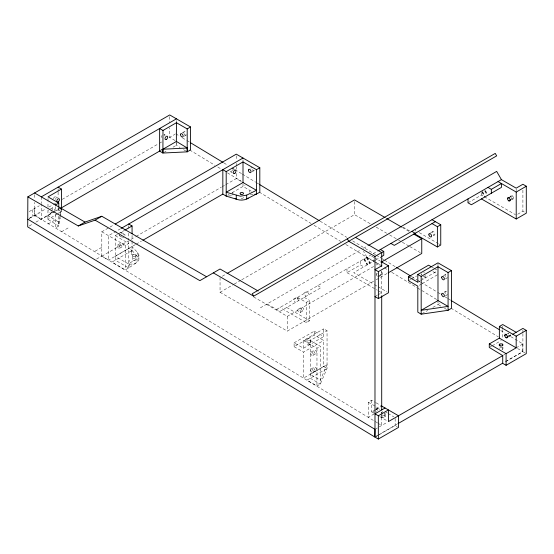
<?xml version="1.0" encoding="UTF-8"?>
<svg xmlns="http://www.w3.org/2000/svg" width="554" height="554" viewBox="0 0 554 554"><rect width="100%" height="100%" fill="white"/><g stroke="black" fill="none" stroke-linecap="round" stroke-linejoin="round"><path stroke-width="0.42" stroke-dasharray="2.77 2.08" d="M47.963 210.229L47.928 219.426L58.772 225.99L60.303 217.563M47.976 206.884L47.997 201.871M48.004 201.033L48.018 198.526M60.455 216.718L61.376 209.987M176.352 143.611L176.345 145.28L179.96 147.475M55.414 214.343L55.414 227.936L58.772 225.99L58.856 222.161L60.081 215.416M58.385 213.387L61.369 211.663L61.404 210.125M176.428 141.45L176.345 145.28L172.606 147.44M505.553 361.533L522.734 351.617L522.9 343.951L508.094 334.99M138.895 254.798C138.777 259.964 131.561 260.83 128.708 264.071L115.26 256.308L132.067 246.599C134.795 250.36 140.432 253.178 138.895 258.676M60.234 214.571L61.148 209.516M132.067 241.44L132.067 250.484L111.894 262.125L125.343 269.895L128.708 267.949L129.442 264.113L129.442 260.228M129.442 264.113L131.326 264.133A8.559 4.938 0 0 0 138.943 259.32A8.559 4.938 0 0 0 131.679 254.334L131.326 254.334L132.067 250.484L128.708 248.448M117.448 234.404L115.26 235.672L115.26 260.186L128.708 267.949L137.067 262.312L137.067 258.427M29.203 218.428L34.583 215.326L41.301 219.204M29.196 211.607L39.286 205.783M29.355 218.345L45.795 208.858M48.766 207.127L52.519 204.973M53.246 204.544L56.252 202.819M62.2 199.371L158.596 143.728M159.268 143.334L162.336 141.575M169.06 137.69L175.036 134.241M34.577 216.261L39.286 213.546M50.428 208.996L52.443 207.833M182.211 132.912L184.226 131.748M50.982 213.068L52.325 212.293M184.108 136.208L186.123 135.044M29.196 226.011L32.928 223.858M35.92 222.133L53.849 211.78M54.597 211.344L59.825 208.325M160.674 150.099L162.17 149.241M59.216 209.045L41.301 219.391L41.301 204.364M160.362 150.646L162.253 149.552M57.637 213.816L47.928 219.426L48.004 215.589L58.856 222.161M163.645 152.613L167.377 150.459M48.025 224.024L54.749 220.146M61.473 231.787L68.197 227.909M135.432 244.563L108.536 260.096L101.811 256.211L101.811 231.787L109.283 227.472M110.031 227.043L113.764 224.889M120.488 228.767L108.536 235.672L108.536 260.096M118.182 233.982L124.027 230.609M95.087 251.197L101.811 247.319M117.67 245.007L121.028 243.067M250.796 168.146L252.139 167.37M96.583 259.043L101.811 256.024M101.811 256.211L127.96 241.115M130.945 239.39L135.432 236.8M136.173 236.371L221.344 187.204M222.085 186.767L225.076 185.043M225.824 184.614L236.281 178.575L241.509 181.594M119.574 248.296L122.933 246.357M252.022 171.83L254.044 170.667M101.811 231.787L125.343 245.374L128.708 243.435L115.26 235.672M136.173 244.134L141.409 241.115M227.659 195.292L229.121 194.447M232.043 192.764L245.02 185.271M222.292 276.245L226.773 273.655M220.049 277.54L220.049 292.29L233.497 284.527M234.245 284.091L240.969 280.213M241.717 279.784L354.518 214.654L370.211 223.712M260.394 307.816L360.702 249.896M363.486 248.296L367.967 245.706M276.626 309.423L377.516 251.17M346.984 268.801L346.984 272.679L360.432 264.916L363.791 266.862M468.005 202.812L481.454 195.043L483.67 196.324M375.626 260.027L353.708 272.679L373.68 284.209M375.841 259.902L380.882 256.994M297.54 297.346L306.279 302.394L309.644 300.455L309.644 320.724L306.279 322.663L279.985 307.484M298.211 309.257L301.577 307.311M430.666 232.784L432.681 231.62M253.67 296.944L287.284 316.355L375.439 265.463M376.187 265.034L380.667 262.444M300.012 312.601A1.904 1.101 60 0 0 299.527 309.693A1.904 1.101 60 0 0 297.796 310.489A1.904 1.101 60 0 0 300.012 312.601L303.37 310.662A1.904 1.101 60 0 0 302.893 307.754A1.904 1.101 60 0 0 301.154 308.55A1.904 1.101 60 0 0 303.37 310.662M433.131 235.748L434.481 234.965A1.904 1.101 60 0 0 434.004 232.057A1.904 1.101 60 0 0 432.265 232.853A1.904 1.101 60 0 0 434.481 234.965M509.888 196.504L511.231 195.728M377.364 276.308A1.904 1.101 60 0 1 376.367 274.237L377.71 273.454M510.165 196.989L512.18 195.825M378.382 276.176L382.419 273.842A1.904 1.101 60 0 0 381.076 271.515M511.508 199.315L513.523 198.152M378.659 276.654L382.025 274.715M511.785 199.8L513.129 199.024M220.049 292.29L287.284 331.105L375.439 280.213M376.187 279.784L387.391 273.309M294.105 342.808L314.277 331.16L323.688 336.597L323.688 328.834L327.047 330.773L327.047 368.521L320.323 384.047L316.964 385.993L306.881 380.169L327.047 368.521L323.688 366.485L323.688 340.481L314.277 335.045L294.105 346.686L294.105 342.808L303.516 348.244L323.688 336.597M374.982 296.605L377.219 295.317M377.966 294.88L381.706 292.727L378.008 290.594M517.671 214.225L522.9 211.206L525.621 212.778M303.516 348.244L303.516 340.481L323.688 328.834M408.402 280.698L410.646 279.403M411.393 278.974L416.622 275.954M310.24 340.481L320.323 346.298L320.323 384.047L310.24 378.23L310.24 340.481L327.047 330.773M417.813 282.249L420.057 280.961M420.805 280.525L437.238 271.038M294.105 346.686L303.516 352.122L323.688 340.481M419.309 285.268L421.552 283.98M422.3 283.544L437.985 274.486M303.516 340.481L316.964 348.244L320.323 346.298M310.967 352.15L314.333 350.211M443.422 275.677L445.437 274.514A1.904 1.101 60 0 1 447.341 275.615M312.872 355.446L316.237 353.5M445.326 278.974L447.341 277.81A1.904 1.101 60 0 1 445.437 276.709A1.904 1.101 60 0 1 445.437 274.514M310.967 369.082L314.333 367.143M444.093 292.221L445.437 291.446A1.904 1.101 60 0 1 447.341 292.547M312.872 372.378L316.237 370.439M445.326 295.905L447.341 294.742A1.904 1.101 60 0 1 445.437 293.641A1.904 1.101 60 0 1 445.437 291.446M323.688 366.485L303.516 378.133L303.516 352.122M421.906 313.758L427.757 310.378M432.868 307.428L441.351 302.532M374.234 413.873L368.258 417.328L368.258 402.176L371.616 400.237L375.356 402.391M376.048 409.067L377.392 408.291M371.616 400.237L371.616 411.878L375.224 409.801M375.944 409.385L381.706 406.054M374.982 410.327L378.34 408.388M507.436 333.854L508.78 333.079M490.027 347.026L491.523 346.16M492.271 345.731L501.231 340.551M508.108 336.576L510.795 335.018M508.385 337.054L510.4 335.89M374.982 429.35L386.934 422.446M503.475 355.162L504.971 354.304M516.176 347.829L522.9 343.951M374.816 437.016L377.059 435.721M377.807 435.292L397.232 424.073M375.73 436.684L378.714 434.952M379.462 434.523L395.154 425.465L397.17 426.628M505.712 361.63L522.9 351.714L526.258 353.653M228.698 195.977L232.867 195.707L232.867 191.829M253.123 194.412L249.799 194.627L249.84 195.707M484.411 196.753L515.435 214.661M419.295 232.645L437.792 243.324M438.533 243.746L440.014 244.605M403.049 227.147L409.628 230.942M402.329 227.507L409.053 231.385M376.187 227.161L386.644 233.199M389.628 234.924L397.848 239.667M398.596 240.104L401.588 241.828M402.329 242.257L409.053 246.142M409.801 246.572L420.257 252.61M432.196 267.263L433.644 268.101M434.364 268.517L437.265 270.186M432.916 271.564L437.265 274.071M232.188 168.34L234.21 169.503M230.291 171.636L232.306 172.8M371.658 256.107L373.68 257.271L373.68 261.156M374.414 257.7L380.335 261.114M375.065 261.952L366.956 257.271L363.493 251.281M375.806 262.381L381.706 265.788M251.225 191.178L243.005 186.435L243.005 184.101M440.866 306.133L437.985 304.471L437.985 300.593M444.467 308.218L446.628 309.464M374.414 284.638L377.378 286.342M378.112 286.771L386.99 291.896M346.984 272.679L377.274 290.164M317.712 285.698L321.071 287.644L279.985 311.362L267.111 303.931M304.264 297.346L309.644 300.455M296.792 297.782L300.157 299.721M286.709 307.484L309.644 320.724M121.25 232.389L124.615 234.328M119.352 235.685L122.039 237.237M376.104 402.82L380.584 405.41M368.258 402.176L380.21 409.074M371.616 411.878L373.811 413.146M379.656 416.518L386.969 420.742M163.942 134.297L165.286 135.079M55.691 196.795L57.713 197.972M175.777 133.805L179.482 136.049M182.439 137.842L186.144 140.079M186.885 140.529L189.842 142.323M223.885 162.931L227.59 165.175M232.029 167.862L234.252 169.205M234.993 169.656L241.648 173.686M242.389 174.136L255.713 182.197M256.454 182.647L258.676 183.99M320.101 221.178L346.749 237.313M352.669 240.893L375.612 254.785M376.353 255.235L380.792 257.922M381.533 258.372L383.756 259.715M384.497 260.158L395.598 266.883M411.878 276.737L417.058 279.874M417.799 280.324L420.022 281.667M420.763 282.118L437.044 291.972M437.785 292.422L440.742 294.216M445.187 296.902L447.403 298.246M448.144 298.696L450.367 300.039M500.691 330.509L505.137 333.196M175.099 140.55L169.718 137.295L169.718 127.842M189.683 149.989L214.841 165.224M217.805 167.017L220.762 168.804M227.424 172.841L241.489 181.352M259.251 192.106L311.057 223.47M314.021 225.263L340.662 241.392M345.848 244.529L373.971 261.557M374.712 262L379.892 265.137M384.331 267.831L387.294 269.618M391.733 272.312L416.899 287.54M417.64 287.99L436.877 299.638M450.942 308.156L498.309 336.832M517.554 348.48L522.734 351.617M183.575 149.663L185.749 150.972M61.369 211.663L58.108 209.682L58.108 208.013M385.245 411.705L387.364 412.986M388.077 413.416L393.735 416.843M377.461 422.896L34.577 215.319L34.577 202.425M378.001 423.228L381.706 425.465L381.706 411.664M132.067 250.484L137.281 256.294L137.281 252.416M485.512 190.763L487.195 193.671M484.798 190.202L486.904 193.845M484.826 191.158L486.924 194.8M482.506 191.532L484.605 195.167M482.112 191.753L484.632 196.123M481.814 191.926L484.757 197.023M414.835 229.121L415.978 231.094M367.011 257.236L370.377 263.06M366.72 257.409L370.079 263.226M366.326 257.631L369.684 263.455M364.421 258.732L367.787 264.556M364.026 258.96L367.392 264.784M363.736 259.127L367.094 264.951M309.077 294.569L307.179 291.272L303.897 293.17L305.801 296.459M298.62 300.607L296.715 297.311L293.44 299.208L295.337 302.498M34.577 208.498L34.583 215.326M522.9 190.161L522.9 211.206M522.9 330.149L522.9 332.732M522.9 333.598L522.9 351.714M516.176 188.99L516.176 190.68M502.949 347.247L502.949 348.798M502.727 326.223L502.727 328.751M502.727 329.588L502.727 338.847M502.388 347.247L502.388 349.581M481.454 192.716L481.454 195.043M437.985 263.704L437.985 266.294M425.098 275.262L425.098 277.596M421.296 273.711L421.296 275.262M395.154 418.568L395.154 425.465M385.286 413.623L385.286 416.733A1.904 1.101 0 0 1 382.433 417.681A1.904 1.101 0 0 1 382.433 415.784A1.904 1.101 0 0 1 385.286 416.733M384.732 413.623L384.732 417.508M382.038 412.072L382.038 414.406M382.038 415.181L382.038 417.508M381.706 271.557L381.706 294.901M381.484 415.181L381.484 416.733M360.432 261.038L360.432 264.916M354.518 201.545L354.518 214.654M316.964 348.244L316.964 385.993M314.277 331.16L314.277 335.045M310.794 339.699A1.904 1.101 0 0 1 307.948 340.655A1.904 1.101 0 0 1 307.948 338.75A1.904 1.101 0 0 1 310.794 339.699L310.794 343.584A1.904 1.101 0 0 1 307.948 344.533A1.904 1.101 0 0 1 307.948 342.635A1.904 1.101 0 0 1 310.794 343.584M306.992 339.699L306.992 343.584M306.279 302.394L306.279 322.663M287.284 316.355L287.284 331.105M249.799 190.742L249.799 192.293M243.005 159.718L243.005 161.401M236.281 155.84L236.281 160.051M236.281 163.416L236.281 165.944M236.281 166.789L236.281 169.309M236.281 173.52L236.281 178.575M176.442 120.495L176.442 122.164M169.718 116.665L169.718 122.683M135.848 255.553L135.848 259.431M132.413 255.678L132.413 259.556M132.067 235.422L132.067 240.581M131.326 250.45L131.326 254.334M128.708 225.707L128.708 229.917M128.708 233.289L128.708 240.027M128.708 240.865L128.708 267.949M125.343 245.374L125.343 269.895M58.772 208.027L58.772 212.999M58.772 216.309L58.772 225.99M58.108 188.817L58.108 191.324M58.108 192.155L58.108 197.162M55.414 206.697L55.414 210.949M41.301 196.85L41.301 203.533M34.577 194.689L34.577 199.011M32.561 209.661L32.561 216.482M423.194 276.494A1.904 1.101 0 0 1 425.029 277.879A1.904 1.101 0 0 1 422.245 278.544M421.85 274.486A1.904 1.101 0 0 1 421.546 274.258M423.685 272.651A1.904 1.101 0 0 1 424.537 272.935M186.338 134.844A1.904 1.101 60 0 1 184.226 133.943M184.011 133.5A1.904 1.101 60 0 1 184.503 131.665A1.904 1.101 60 0 1 186.338 133.292M164.157 134.497A1.904 1.094 -59.8 0 1 164.15 136.042M162.031 137.586A1.904 1.094 -59.8 0 1 162.038 135.398M232.535 169.642A1.904 1.101 -60 0 1 231.24 171.539A1.904 1.101 -60 0 1 229.938 171.138M254.258 170.466A1.904 1.101 60 0 1 252.742 170.313A1.904 1.101 60 0 1 251.745 168.243M243.525 197.39A1.724 0.99 0 0 1 241.696 198.318A1.724 0.99 0 0 1 240.09 197.266M52.443 210.028A1.904 1.101 60 0 1 53.045 207.778A1.904 1.101 60 0 1 54.694 210.631M51.335 211.767A1.904 1.101 60 0 1 50.206 213.061A1.904 1.101 60 0 1 48.69 210.645M53.44 198.789A1.904 1.094 -59.8 0 1 55.559 196.739A1.904 1.094 -59.8 0 1 55.407 199.392M123.313 234.681A1.904 1.101 -60 0 1 124.733 234.418A1.904 1.101 -60 0 1 124.83 236.08M123.66 237.528A1.904 1.101 -60 0 1 122.496 237.424M119.955 232.735A1.904 1.101 -60 0 1 121.368 232.472A1.904 1.101 -60 0 1 121.465 234.141M119.955 235.734A1.904 1.101 -60 0 1 119.138 235.485M510.746 334.595A1.904 1.101 60 0 1 509.451 335.8A1.904 1.101 60 0 1 508.15 333.093M499.396 348.251A1.904 1.101 0 0 1 502.388 348.023A1.904 1.101 0 0 1 502 349.754M385.03 413.402A1.904 1.101 0 0 1 384.337 413.803M381.484 412.848A1.904 1.101 0 0 1 382.89 411.788M377.392 410.486A1.904 1.101 60 0 1 377.523 408.236A1.904 1.101 60 0 1 379.504 409.835M374.033 412.432A1.904 1.101 60 0 1 374.033 410.23M375.931 411.331A1.904 1.101 60 0 1 376.277 412.224M382.419 273.842A1.904 1.101 60 0 1 381.076 274.625A1.904 1.101 60 0 1 379.725 272.291M376.367 274.237A1.904 1.101 60 0 1 377.364 273.309M327.047 364.643L320.323 380.169L310.24 374.345L327.047 364.643M313.938 368.015A1.904 1.101 60 0 0 315.953 370.522A1.904 1.101 60 0 0 315.953 367.835A1.904 1.101 60 0 0 313.938 368.015M310.579 369.954A1.904 1.101 60 0 0 312.594 372.461A1.904 1.101 60 0 0 312.594 369.774A1.904 1.101 60 0 0 310.579 369.954M313.938 351.077A1.904 1.101 60 0 0 315.953 353.591A1.904 1.101 60 0 0 315.953 350.897A1.904 1.101 60 0 0 313.938 351.077M310.579 353.023A1.904 1.101 60 0 0 312.594 355.529A1.904 1.101 60 0 0 312.594 352.843A1.904 1.101 60 0 0 310.579 353.023M120.64 243.933A1.904 1.101 60 0 0 122.656 246.447A1.904 1.101 60 0 0 122.656 243.753A1.904 1.101 60 0 0 120.64 243.933M117.275 245.879A1.904 1.101 60 0 0 119.29 248.386A1.904 1.101 60 0 0 119.29 245.692A1.904 1.101 60 0 0 117.275 245.879M132.995 260.242A1.724 0.99 0 0 0 135.82 259.694A1.724 0.99 0 0 0 133.576 258.552A1.724 0.99 0 0 0 132.995 260.242M132.995 256.357A1.724 0.99 0 0 0 135.82 255.809A1.724 0.99 0 0 0 133.576 254.674A1.724 0.99 0 0 0 132.995 256.357M510.836 196.601A1.904 1.101 60 0 0 512.852 199.108A1.904 1.101 60 0 0 512.852 196.421A1.904 1.101 60 0 0 510.836 196.601"/><path stroke-width="0.83" d="M61.383 209.156L61.466 189.087L58.108 187.148M190.555 126.977L187.197 128.916L176.442 122.711L162.994 130.474L162.897 153.042L187.197 151.851L190.555 149.912L190.555 126.977L169.718 114.948L27.852 196.85L27.7 226.877L374.816 437.016L374.982 429.35L27.866 219.204M176.359 141.942L176.442 122.711M61.418 209.364L61.452 207.826L61.148 209.516M187.197 128.916L187.197 151.851L187.273 148.015L176.428 141.45L162.98 149.213L162.897 153.042L159.635 151.069L159.635 128.535L162.994 130.474M41.301 196.85L176.442 118.826M61.466 189.087L48.025 196.85L58.772 203.062L58.772 207.203M55.414 205.001L58.772 203.062M59.957 208.692L160.016 150.847M27.852 196.85L78.28 225.97L85.004 222.085L101.811 216.261L206.6 276.765M78.28 225.97L95.087 220.146L101.811 216.261M115.26 224.024L236.281 154.15L259.812 167.737L259.812 192.259L246.682 199.024L246.682 195.14L256.454 190.313L243.005 182.55L226.198 192.259L240.388 196.199L246.682 195.14M121.236 228.338L243.005 158.035M124.761 230.187L132.067 225.97L132.067 233.705M236.267 195.264L236.267 199.149L226.198 196.137L222.833 194.101L222.833 169.683L226.198 171.622L243.005 161.92L256.454 169.683L259.812 167.737M142.897 240.256L222.833 194.101M227.521 273.226L354.518 199.904L385.148 217.583M253.67 296.168L496.668 155.875L495.241 153.403L252.243 293.703L253.67 296.168L213.325 272.88M368.715 245.277L496.668 171.401L501.425 179.634L516.176 188.152L522.9 184.267L526.3 186.234L526.3 213.172L516.217 218.996L481.454 198.928M378.16 250.803L501.425 179.634M347.323 238.802L348.75 241.274L374.982 256.419L381.706 252.534L381.706 266.37M381.602 252.693L383.763 251.447L383.763 255.332L381.54 256.613M435.375 221.648L394.282 245.374L390.923 243.435M487.977 187.397L491.336 189.336L501.425 183.519L501.425 187.397L471.371 204.751L468.005 202.812L468.005 198.928M432.009 223.594L437.39 226.697L440.749 224.758L440.749 245.027L437.39 246.973L414.454 233.733M381.415 262.014L421.753 238.719L421.753 253.469L388.139 272.88M381.706 265.788L374.982 269.666L378.382 271.633L388.472 265.809L388.472 292.747L378.382 298.571L374.982 296.605M498.06 181.573L516.217 192.058L526.3 186.234M507.471 198.54A1.904 1.101 60 0 1 509.493 198.36A1.904 1.101 60 0 1 509.493 201.047A1.904 1.101 60 0 1 507.471 198.54L509.493 197.376M508.821 200.867L510.836 199.703M408.402 276.82L417.813 282.249L417.813 274.486L437.985 262.845L451.434 270.608L451.434 308.356L448.075 310.295L421.179 314.18L417.813 312.144L417.813 286.134L408.402 280.698L408.402 276.82L428.574 265.172L431.469 266.841M417.813 274.486L421.179 276.432L437.985 266.723L448.075 272.547L451.434 270.608M437.985 300.593L421.179 310.295L448.075 306.41L437.985 300.593L437.985 266.723M499.369 326.479L516.176 336.188L516.176 347.829L499.369 338.127L499.369 326.479L502.727 324.54L516.176 332.303M512.81 334.242L522.9 328.425L526.258 330.364L526.258 353.653L506.086 365.301L502.727 363.355L502.727 355.592L489.279 347.455L489.279 343.951L499.369 338.127M504.742 335.405A1.904 1.101 60 0 1 506.765 335.225A1.904 1.101 60 0 1 506.765 337.919A1.904 1.101 60 0 1 504.742 335.405L506.765 334.242M506.086 337.739L507.436 336.964M385.065 408L374.982 413.817L378.34 415.763L388.43 409.939L388.43 421.587L502.727 355.592M516.176 336.188L526.258 330.364M489.279 343.951L506.086 353.653L516.176 347.829M397.973 423.644L502.561 363.265M374.982 256.419L374.982 437.113L378.34 439.052L398.513 427.404L398.513 415.763L381.332 405.84M254.792 194.302L256.454 194.198L256.454 169.683M162.98 149.213L187.273 148.015M432.009 219.709L440.749 224.758M411.844 231.357L415.202 233.296M386.644 218.449L401.588 227.078M413.54 233.975L421.753 238.719M380.397 249.508L383.763 251.447M355.474 237.389L381.706 252.534M381.076 261.543L388.472 265.809M258.15 290.995L220.049 269.002L199.876 280.643L95.087 220.146M128.708 224.024L132.067 225.97M34.577 192.972L85.004 222.085M190.583 142.773L223.151 162.481M259.417 184.44L319.367 220.734M396.339 267.333L411.137 276.294M451.108 300.49L499.216 329.609M516.217 192.058L516.217 218.996M506.086 353.653L506.086 365.301M502.388 344.145L502.388 345.696M499.701 344.145L499.701 345.696M491.336 189.336L491.336 193.221M448.075 272.547L448.075 310.295M437.39 226.697L437.39 246.973M421.179 276.432L421.179 314.18M381.706 295.767L381.706 409.905M378.382 271.633L378.382 298.571M378.34 415.763L378.34 439.052M243.005 161.92L243.005 182.55M226.198 171.622L226.198 196.137M248.227 198.09A8.559 4.938 0 0 1 235.145 198.581M428.907 234.792A1.904 1.101 60 0 0 431.116 236.911A1.904 1.101 60 0 0 430.638 234.003A1.904 1.101 60 0 0 428.907 234.792M441.683 294.257A1.904 1.101 60 0 0 443.699 296.771A1.904 1.101 60 0 0 443.699 294.077A1.904 1.101 60 0 0 441.683 294.257M441.683 277.325A1.904 1.101 60 0 0 443.699 279.832A1.904 1.101 60 0 0 443.699 277.145A1.904 1.101 60 0 0 441.683 277.325M180.466 134.56A1.904 1.101 60 0 0 182.488 137.067A1.904 1.101 60 0 0 182.488 134.38A1.904 1.101 60 0 0 180.466 134.56M166.338 139.449A1.904 1.094 -59.8 0 0 167.516 136.457A1.904 1.094 -59.8 0 0 165.189 137.801A1.904 1.094 -59.8 0 0 166.338 139.449M234.951 173.229A1.904 1.101 -60 0 0 235.554 170.279A1.904 1.101 -60 0 0 233.303 172.273A1.904 1.101 -60 0 0 234.951 173.229M248.386 170.182A1.904 1.101 60 0 0 250.401 172.689A1.904 1.101 60 0 0 250.401 170.002A1.904 1.101 60 0 0 248.386 170.182M240.858 194.274A1.724 0.99 0 0 0 243.525 193.512A1.724 0.99 0 0 0 241.045 192.557A1.724 0.99 0 0 0 240.858 194.274M58.094 201.947A1.904 1.094 -59.8 0 0 59.264 198.955A1.904 1.094 -59.8 0 0 56.937 200.299A1.904 1.094 -59.8 0 0 58.094 201.947M500.096 345.869A1.904 1.101 0 0 0 502.949 344.92A1.904 1.101 0 0 0 500.096 343.972A1.904 1.101 0 0 0 500.096 345.869"/></g></svg>
